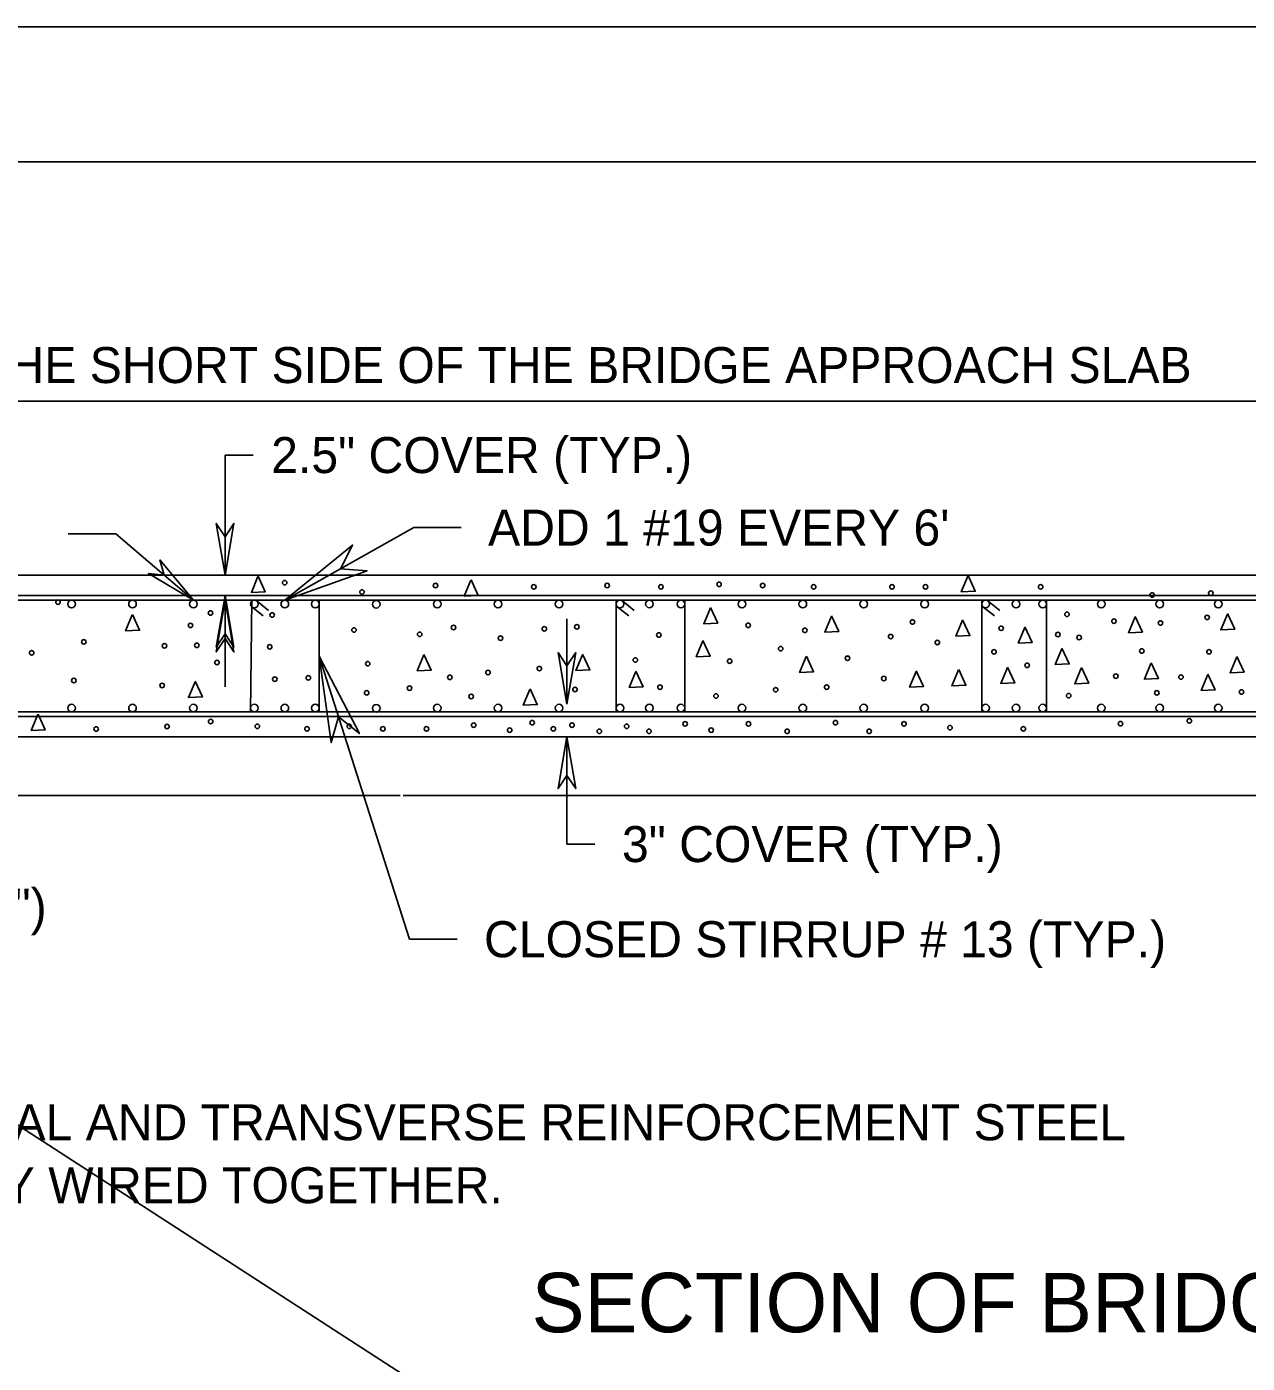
# Model space of a CAD drawing. Extents: x 212974.83 to 212977.76, y 620258.42 to 620260.25.
# Drawn here: x 212975.4454 to 212975.8222, y 620259.8379 to 620260.2505 of the extents above; entities that cross this region are included whole.
import ezdxf

# ---------------------------------------------------------------- set-up
doc = ezdxf.new("R2010")
doc.units = 0
for name, color, linetype in [('1', 7, 'Continuous'), ('10', 7, 'Continuous'), ('4', 7, 'Continuous'), ('41', 7, 'Continuous'), ('5', 7, 'Continuous'), ('60', 7, 'Continuous')]:
    doc.layers.add(name, color=color, linetype=linetype)

msp = doc.modelspace()

# ---------------------------------------------------------------- linework, layer by layer
at = {"layer": '1'}
for p, q in [((212977.74209, 620260.25049), (212974.83055, 620260.25049)), ((212977.73376, 620260.20882), (212974.98381, 620260.20882))]:
    msp.add_line(p, q, dxfattribs=at)
for points in [[(212975.50663, 620260.08119), (212975.50936, 620260.09714), (212975.50663, 620260.09304), (212975.50389, 620260.09714)], [(212975.50663, 620260.08119), (212975.50936, 620260.09714), (212975.50663, 620260.09304), (212975.50389, 620260.09714)], [(212975.52508, 620260.07345), (212975.55048, 620260.08253), (212975.54229, 620260.08314), (212975.546, 620260.09047)], [(212975.49687, 620260.07345), (212975.48652, 620260.08589), (212975.48786, 620260.08115), (212975.48297, 620260.08173)], [(212975.50663, 620260.07492), (212975.50389, 620260.05897), (212975.50663, 620260.06307), (212975.50936, 620260.05897)], [(212975.50663, 620260.07345), (212975.50389, 620260.0575), (212975.50663, 620260.0616), (212975.50936, 620260.0575)], [(212975.53566, 620260.05621), (212975.53941, 620260.0295), (212975.54167, 620260.0374), (212975.54809, 620260.03227)], [(212975.61213, 620260.04132), (212975.61486, 620260.05727), (212975.61213, 620260.05316), (212975.6094, 620260.05727)], [(212975.61213, 620260.04132), (212975.61486, 620260.05727), (212975.61213, 620260.05316), (212975.6094, 620260.05727)], [(212975.61213, 620260.03123), (212975.6094, 620260.01528), (212975.61213, 620260.01938), (212975.61486, 620260.01528)]]:
    msp.add_lwpolyline(points, close=True, dxfattribs=at)
at = {"layer": '10'}
for points in [[(212975.51682, 620260.08092), (212975.51905, 620260.07607), (212975.51474, 620260.07587), (212975.51677, 620260.08077)], [(212975.58256, 620260.07973), (212975.58479, 620260.07488), (212975.58048, 620260.07469), (212975.58251, 620260.07959)], [(212975.73596, 620260.08106), (212975.73819, 620260.07621), (212975.73388, 620260.07602), (212975.73591, 620260.08092)], [(212975.47801, 620260.06904), (212975.48024, 620260.06419), (212975.47593, 620260.06399), (212975.47796, 620260.06889)], [(212975.65649, 620260.07123), (212975.65872, 620260.06638), (212975.65441, 620260.06618), (212975.65644, 620260.07108)], [(212975.69384, 620260.06865), (212975.69607, 620260.0638), (212975.69176, 620260.0636), (212975.69379, 620260.0685)], [(212975.73431, 620260.0674), (212975.73653, 620260.06255), (212975.73223, 620260.06235), (212975.73426, 620260.06725)], [(212975.78759, 620260.06847), (212975.78982, 620260.06362), (212975.78551, 620260.06342), (212975.78754, 620260.06832)], [(212975.81606, 620260.06934), (212975.81829, 620260.06448), (212975.81398, 620260.06429), (212975.81601, 620260.06919)], [(212975.75353, 620260.06521), (212975.75575, 620260.06035), (212975.75145, 620260.06016), (212975.75348, 620260.06506)], [(212975.65415, 620260.06105), (212975.65638, 620260.0562), (212975.65207, 620260.056), (212975.6541, 620260.0609)], [(212975.56803, 620260.05673), (212975.57026, 620260.05188), (212975.56595, 620260.05168), (212975.56798, 620260.05658)], [(212975.61701, 620260.05677), (212975.61924, 620260.05191), (212975.61493, 620260.05172), (212975.61696, 620260.05662)], [(212975.68607, 620260.05619), (212975.68829, 620260.05134), (212975.68399, 620260.05114), (212975.68602, 620260.05604)], [(212975.76496, 620260.05863), (212975.76719, 620260.05378), (212975.76288, 620260.05358), (212975.76491, 620260.05848)], [(212975.81894, 620260.0561), (212975.82117, 620260.05125), (212975.81686, 620260.05105), (212975.81889, 620260.05595)], [(212975.63345, 620260.05157), (212975.63568, 620260.04672), (212975.63137, 620260.04652), (212975.6334, 620260.05142)], [(212975.71998, 620260.05162), (212975.72221, 620260.04677), (212975.7179, 620260.04657), (212975.71993, 620260.05147)], [(212975.73309, 620260.05206), (212975.73532, 620260.04721), (212975.73101, 620260.04701), (212975.73304, 620260.05191)], [(212975.74817, 620260.05279), (212975.7504, 620260.04794), (212975.74609, 620260.04774), (212975.74812, 620260.05264)], [(212975.77099, 620260.05265), (212975.77322, 620260.0478), (212975.76891, 620260.0476), (212975.77094, 620260.0525)], [(212975.79248, 620260.05409), (212975.79471, 620260.04923), (212975.7904, 620260.04904), (212975.79243, 620260.05394)], [(212975.49742, 620260.04845), (212975.49964, 620260.0436), (212975.49534, 620260.0434), (212975.49737, 620260.0483)], [(212975.81002, 620260.05062), (212975.81225, 620260.04577), (212975.80794, 620260.04558), (212975.80998, 620260.05048)], [(212975.60076, 620260.04606), (212975.60299, 620260.04121), (212975.59869, 620260.04101), (212975.60071, 620260.04591)], [(212975.4489, 620260.03829), (212975.45112, 620260.03344), (212975.44682, 620260.03324), (212975.44885, 620260.03814)]]:
    msp.add_lwpolyline(points, dxfattribs=at)
for centre in [(212975.52502, 620260.07887), (212975.5489, 620260.076), (212975.5716, 620260.07797), (212975.60192, 620260.07758), (212975.62457, 620260.07797), (212975.64117, 620260.07758), (212975.65912, 620260.07835), (212975.67256, 620260.07797), (212975.6883, 620260.07758), (212975.71248, 620260.07758), (212975.72284, 620260.07758), (212975.75839, 620260.07758), (212975.79279, 620260.07504), (212975.81091, 620260.07562), (212975.45504, 620260.07283), (212975.50212, 620260.06952), (212975.52118, 620260.06887), (212975.71883, 620260.06672), (212975.76651, 620260.06908), (212975.781, 620260.06698), (212975.80976, 620260.06814), (212975.49594, 620260.06567), (212975.54645, 620260.06425), (212975.56672, 620260.06293), (212975.57716, 620260.06502), (212975.60518, 620260.06463), (212975.61523, 620260.06522), (212975.6405, 620260.06271), (212975.6681, 620260.0657), (212975.68561, 620260.06414), (212975.74619, 620260.06479), (212975.76371, 620260.06284), (212975.79538, 620260.06641), (212975.46301, 620260.06058), (212975.48791, 620260.05936), (212975.49789, 620260.05953), (212975.52042, 620260.05908), (212975.59167, 620260.06174), (212975.67812, 620260.05849), (212975.7121, 620260.06222), (212975.72649, 620260.06041), (212975.77025, 620260.06194), (212975.44692, 620260.05721), (212975.50415, 620260.05422), (212975.63325, 620260.05501), (212975.66238, 620260.05465), (212975.69875, 620260.05553), (212975.744, 620260.05749), (212975.78962, 620260.05778), (212975.81033, 620260.05749), (212975.55067, 620260.05388), (212975.58778, 620260.05114), (212975.60365, 620260.05234), (212975.75422, 620260.05335), (212975.45994, 620260.04867), (212975.4872, 620260.04714), (212975.52197, 620260.04907), (212975.53232, 620260.04948), (212975.56355, 620260.0463), (212975.57601, 620260.04966), (212975.64088, 620260.04658), (212975.69232, 620260.04658), (212975.70998, 620260.04927), (212975.78157, 620260.05001), (212975.8017, 620260.04972), (212975.55036, 620260.04487), (212975.5826, 620260.04372), (212975.61464, 620260.0459), (212975.65816, 620260.04389), (212975.67658, 620260.04581), (212975.76703, 620260.04396), (212975.79423, 620260.04483), (212975.8204, 620260.04512), (212975.46685, 620260.0337), (212975.48873, 620260.03446), (212975.50217, 620260.036), (212975.51658, 620260.0345), (212975.53193, 620260.03373), (212975.54498, 620260.0345), (212975.55535, 620260.03373), (212975.56879, 620260.03373), (212975.58337, 620260.03488), (212975.60141, 620260.03565), (212975.60794, 620260.03373), (212975.6137, 620260.03488), (212975.63059, 620260.0345), (212975.64863, 620260.03527), (212975.66821, 620260.03527), (212975.69508, 620260.03565), (212975.71619, 620260.03527), (212975.7304, 620260.03411), (212975.75305, 620260.03373), (212975.78301, 620260.03533), (212975.80429, 620260.0362), (212975.5945, 620260.03335), (212975.62214, 620260.03296), (212975.6375, 620260.03296), (212975.65669, 620260.03335), (212975.68011, 620260.03296), (212975.70544, 620260.03296)]:
    msp.add_circle(centre, 0.000694, dxfattribs=at)
at = {"layer": '4'}
for p, q in [((212975.51487, 620260.07345), (212975.51449, 620260.03897)), ((212975.51485, 620260.07144), (212975.5184, 620260.0686)), ((212975.51487, 620260.07345), (212975.53566, 620260.07345)), ((212975.51651, 620260.07311), (212975.52007, 620260.07026)), ((212975.53566, 620260.07345), (212975.53566, 620260.03897)), ((212975.62736, 620260.07345), (212975.62736, 620260.03897)), ((212975.62736, 620260.07345), (212975.64852, 620260.07345)), ((212975.6277, 620260.07144), (212975.63126, 620260.0686)), ((212975.62937, 620260.07311), (212975.63292, 620260.07026)), ((212975.64852, 620260.07345), (212975.64852, 620260.03897)), ((212975.74022, 620260.07345), (212975.74022, 620260.03897)), ((212975.74022, 620260.07345), (212975.7602, 620260.07345)), ((212975.74056, 620260.07144), (212975.74412, 620260.0686)), ((212975.74223, 620260.07311), (212975.74578, 620260.07026)), ((212975.7602, 620260.07345), (212975.7602, 620260.03897)), ((212975.51449, 620260.03897), (212975.53566, 620260.03897)), ((212975.62736, 620260.03897), (212975.64852, 620260.03897)), ((212975.74022, 620260.03897), (212975.7602, 620260.03897))]:
    msp.add_line(p, q, dxfattribs=at)
for centre in [(212975.45925, 620260.07227), (212975.45925, 620260.07227), (212975.47806, 620260.07227), (212975.47806, 620260.07227), (212975.49687, 620260.07227), (212975.49687, 620260.07227), (212975.51568, 620260.07227), (212975.51568, 620260.07227), (212975.52508, 620260.07227), (212975.52508, 620260.07227), (212975.53449, 620260.07227), (212975.53449, 620260.07227), (212975.5533, 620260.07219), (212975.5533, 620260.07219), (212975.57211, 620260.07227), (212975.57211, 620260.07227), (212975.59092, 620260.07227), (212975.59092, 620260.07227), (212975.60973, 620260.07227), (212975.60973, 620260.07227), (212975.62854, 620260.07227), (212975.62854, 620260.07227), (212975.63763, 620260.07232), (212975.63763, 620260.07232), (212975.64735, 620260.07227), (212975.64735, 620260.07227), (212975.66616, 620260.07227), (212975.66616, 620260.07227), (212975.68497, 620260.07227), (212975.68497, 620260.07227), (212975.70377, 620260.07227), (212975.70377, 620260.07227), (212975.72258, 620260.07227), (212975.72258, 620260.07227), (212975.74139, 620260.07227), (212975.74139, 620260.07227), (212975.7508, 620260.07227), (212975.7508, 620260.07227), (212975.75903, 620260.07227), (212975.75903, 620260.07227), (212975.77708, 620260.07227), (212975.77708, 620260.07227), (212975.79514, 620260.07227), (212975.79514, 620260.07227), (212975.81319, 620260.07227), (212975.81319, 620260.07227), (212975.45925, 620260.04014), (212975.45925, 620260.04014), (212975.47806, 620260.04014), (212975.47806, 620260.04014), (212975.49687, 620260.04014), (212975.49687, 620260.04014), (212975.51568, 620260.04014), (212975.51568, 620260.04014), (212975.52508, 620260.04014), (212975.52508, 620260.04014), (212975.53449, 620260.04014), (212975.53449, 620260.04014), (212975.5533, 620260.04006), (212975.5533, 620260.04006), (212975.57211, 620260.04014), (212975.57211, 620260.04014), (212975.59092, 620260.04014), (212975.59092, 620260.04014), (212975.60973, 620260.04014), (212975.60973, 620260.04014), (212975.62854, 620260.04014), (212975.62854, 620260.04014), (212975.63763, 620260.04018), (212975.63763, 620260.04018), (212975.64735, 620260.04014), (212975.64735, 620260.04014), (212975.66616, 620260.04014), (212975.66616, 620260.04014), (212975.68497, 620260.04014), (212975.68497, 620260.04014), (212975.70377, 620260.04014), (212975.70377, 620260.04014), (212975.72258, 620260.04014), (212975.72258, 620260.04014), (212975.74139, 620260.04014), (212975.74139, 620260.04014), (212975.7508, 620260.04014), (212975.7508, 620260.04014), (212975.75903, 620260.04014), (212975.75903, 620260.04014), (212975.77708, 620260.04014), (212975.77708, 620260.04014), (212975.79514, 620260.04014), (212975.79514, 620260.04014), (212975.81319, 620260.04014), (212975.81319, 620260.04014)]:
    msp.add_circle(centre, 0.00118, dxfattribs=at)
at = {"layer": '41'}
msp.add_lwpolyline([(212974.83055, 620260.25049), (212977.76493, 620260.25049), (212977.76493, 620258.41717), (212974.83055, 620258.41717)], close=True, dxfattribs=at)
at = {"layer": '5'}
for p, q in [((212974.98381, 620260.20882), (212977.23377, 620258.75051)), ((212975.21393, 620260.13493), (212976.03166, 620260.13493)), ((212975.50663, 620260.11825), (212975.50663, 620260.08119)), ((212975.50663, 620260.11825), (212975.51531, 620260.11825)), ((212975.45823, 620260.09395), (212975.47287, 620260.09395)), ((212975.47287, 620260.09395), (212975.49687, 620260.07345)), ((212975.56485, 620260.09585), (212975.52508, 620260.07345)), ((212975.56485, 620260.09585), (212975.57949, 620260.09585)), ((212975.21376, 620260.08119), (212976.02888, 620260.08119)), ((212975.61067, 620260.08119), (212975.61067, 620260.08119)), ((212975.50663, 620260.07492), (212975.50663, 620260.04668)), ((212975.61213, 620260.06765), (212975.61213, 620260.04132)), ((212975.56358, 620259.9688), (212975.53566, 620260.05621)), ((212975.25539, 620260.03123), (212976.17513, 620260.03122)), ((212975.61213, 620260.03123), (212975.61213, 620259.99816)), ((212975.23735, 620260.01318), (212975.56066, 620260.01318)), ((212975.56162, 620260.01321), (212976.17513, 620260.01317)), ((212975.61213, 620259.99816), (212975.62081, 620259.99816)), ((212975.56358, 620259.9688), (212975.57823, 620259.9688))]:
    msp.add_line(p, q, dxfattribs=at)
at = {"layer": '60'}
for points in [[(212976.02291, 620260.07492), (212975.23598, 620260.07492), (212975.23598, 620260.07345), (212976.02291, 620260.07345)], [(212975.23598, 620260.03897), (212976.02291, 620260.03897), (212976.02291, 620260.0375), (212975.23598, 620260.0375)]]:
    msp.add_lwpolyline(points, close=True, dxfattribs=at)

# ---------------------------------------------------------------- texts
at = {"layer": '4'}
msp.add_text('CLOSED STIRRUP # 13 (TYP.)', height=0.0111109, dxfattribs=at).set_placement((212975.58656, 620259.96324))
at = {"layer": '5'}
for s, height, p in [('45\' - 0" ON THE SHORT SIDE OF THE BRIDGE APPROACH SLAB', 0.0111109, (212975.35436, 620260.14048)), ('2.5" COVER (TYP.)', 0.0111109, (212975.52086, 620260.1127)), ("ADD 1 #19 EVERY 6'", 0.0111109, (212975.58782, 620260.0903)), ('3" COVER (TYP.)', 0.0111109, (212975.62914, 620259.99261)), ('VAR. (MINIMUM 6") ', 0.0111109, (212975.31835, 620259.97334)), ('ALL LONGITUDINAL AND TRANSVERSE REINFORCEMENT STEEL', 0.0111109, (212975.31912, 620259.90674)), ('TO BE SECURELY WIRED TOGETHER.', 0.0111109, (212975.31912, 620259.8873)), ('SECTION OF BRIDGE APPROACH SLABS', 0.0183332, (212975.60125, 620259.84747))]:
    msp.add_text(s, height=height, dxfattribs=at).set_placement(p)

doc.saveas('drawing.dxf')
